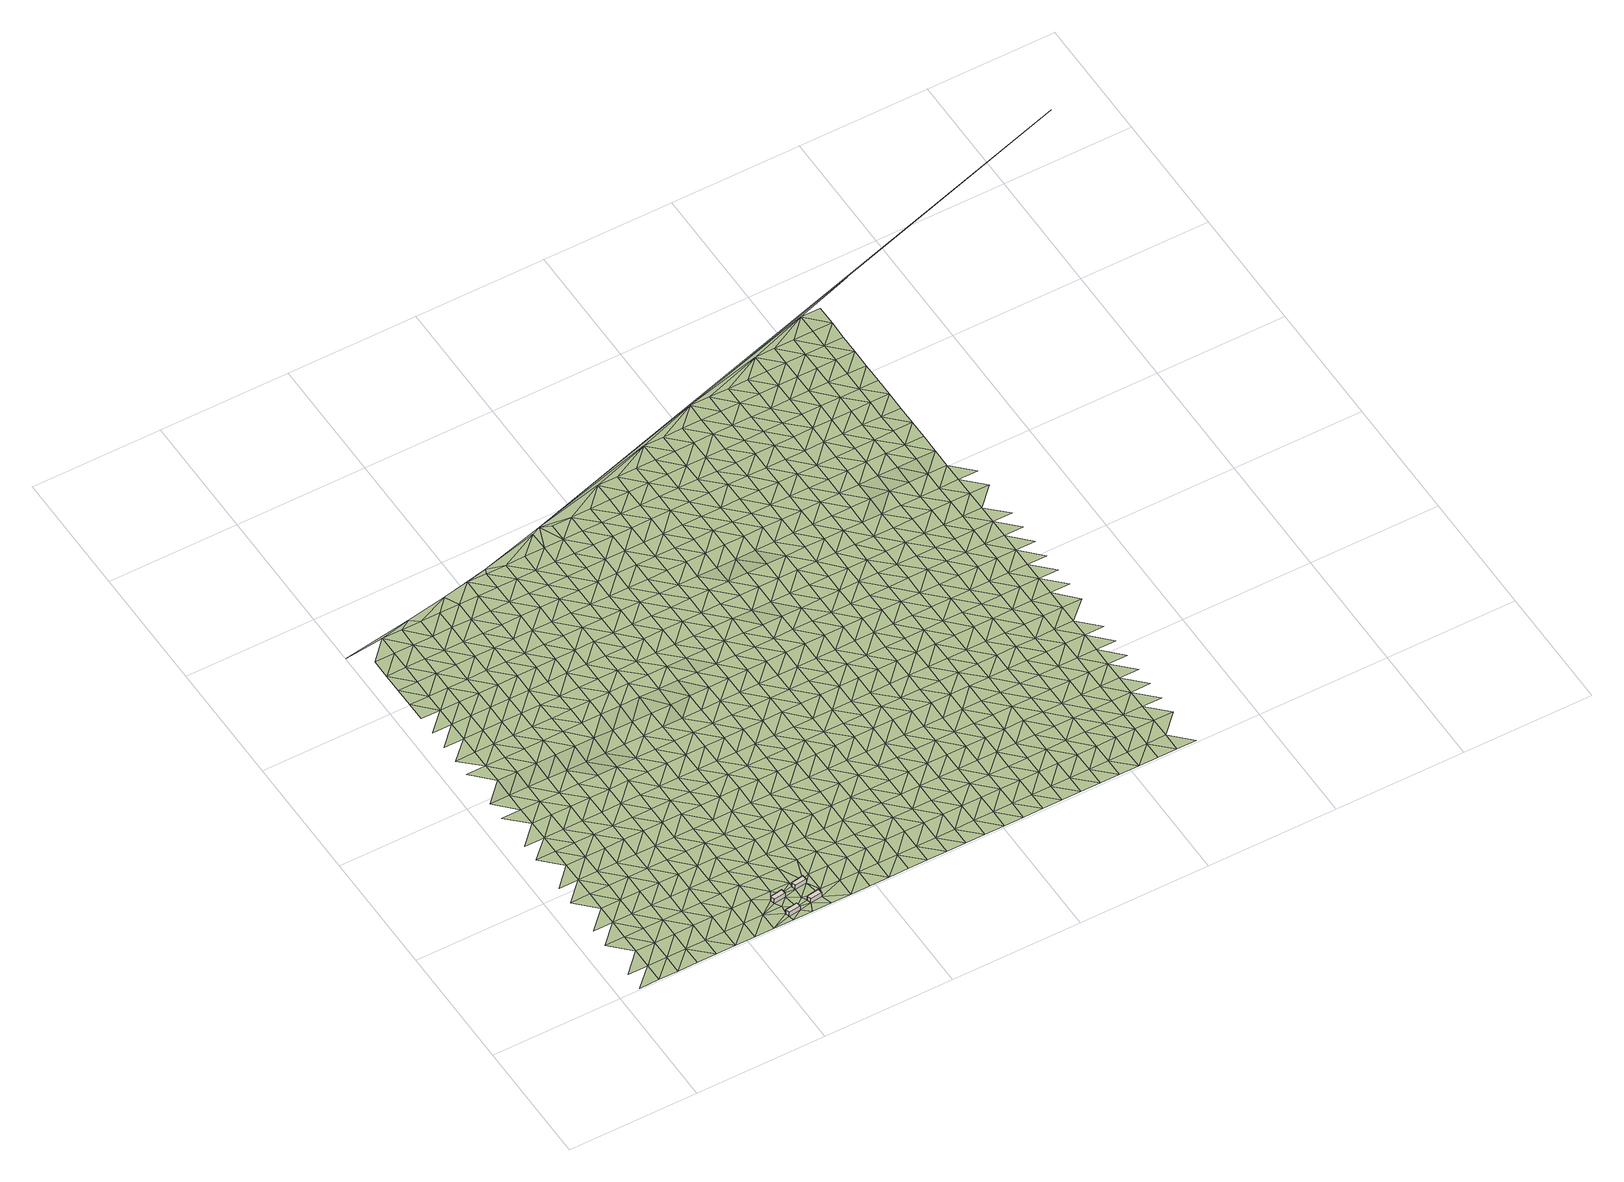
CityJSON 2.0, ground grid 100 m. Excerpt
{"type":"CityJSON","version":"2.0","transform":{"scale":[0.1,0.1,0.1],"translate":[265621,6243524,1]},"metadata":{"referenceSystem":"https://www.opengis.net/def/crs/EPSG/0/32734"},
"CityObjects":{
"building1":{"type":"Building","attributes":{"building":"transportation","building:levels":"1","footprint":{"type":"Polygon"},"plus_code":"CMX2X9XQ+XCV","ground_height":2.51,"building_height":4.1,"roof_height":6.61},"geometry":[{"type":"Solid","lod":"1","boundaries":[[[[0,1,2,3]],[[1,4,5,2]],[[4,6,7,5]],[[6,0,3,7]],[[3,2,5,7]],[[6,4,1,0]]]]}]},
"building2":{"type":"Building","attributes":{"building":"transportation","building:levels":"1","footprint":{"type":"Polygon"},"plus_code":"CJXVXQXP+X4W","ground_height":2.51,"building_height":4.1,"roof_height":6.61},"geometry":[{"type":"Solid","lod":"1","boundaries":[[[[8,9,10,11]],[[9,12,13,10]],[[12,14,15,13]],[[14,8,11,15]],[[11,10,13,15]],[[14,12,9,8]]]]}]},
"building3":{"type":"Building","attributes":{"building":"transportation","building:levels":"1","footprint":{"type":"Polygon"},"plus_code":"CMXXX3XF+XRX","ground_height":2.47,"building_height":4.1,"roof_height":6.57},"geometry":[{"type":"Solid","lod":"1","boundaries":[[[[16,17,18,19]],[[17,20,21,18]],[[20,22,23,21]],[[22,16,19,23]],[[19,18,21,23]],[[22,20,17,16]]]]}]},
"building4":{"type":"Building","attributes":{"building":"transportation","building:levels":"1","footprint":{"type":"Polygon"},"plus_code":"CMXRX9XM+XQV","ground_height":2.69,"building_height":4.1,"roof_height":6.79},"geometry":[{"type":"Solid","lod":"1","boundaries":[[[[24,25,26,27]],[[25,28,29,26]],[[28,30,31,29]],[[30,24,27,31]],[[27,26,29,31]],[[30,28,25,24]]]]}]},
"terrain1":{"type":"TINRelief","geometry":[{"type":"CompositeSurface","lod":"1","boundaries":[[[32,33,34]],[[35,36,34]],[[37,35,38]],[[34,33,39]],[[37,38,40]],[[33,41,39]],[[35,34,42]],[[43,40,44]],[[42,38,35]],[[42,34,39]],[[40,38,45]],[[46,44,47]],[[45,38,42]],[[48,39,41]],[[46,47,49]],[[44,40,50]],[[41,51,48]],[[40,45,52]],[[53,42,39]],[[54,49,55]],[[50,47,44]],[[40,52,50]],[[53,39,48]],[[45,42,56]],[[49,47,57]],[[58,55,59]],[[56,52,45]],[[57,47,50]],[[56,42,53]],[[48,51,60]],[[58,59,61]],[[55,49,62]],[[49,57,63]],[[64,50,52]],[[65,61,66]],[[52,56,67]],[[53,48,68]],[[62,59,55]],[[48,60,69]],[[49,63,62]],[[52,67,64]],[[57,50,70]],[[53,68,56]],[[68,48,69]],[[71,61,59]],[[72,73,66]],[[70,63,57]],[[70,50,64]],[[71,59,62]],[[67,56,74]],[[75,69,60]],[[76,72,77]],[[68,74,56]],[[78,66,61]],[[71,79,61]],[[80,62,63]],[[81,76,77]],[[63,70,82]],[[64,67,83]],[[61,79,78]],[[74,84,67]],[[72,66,85]],[[86,68,69]],[[75,87,69]],[[63,82,80]],[[64,83,70]],[[88,71,62]],[[67,84,83]],[[85,77,72]],[[68,86,74]],[[69,87,86]],[[85,66,78]],[[89,90,81]],[[71,88,79]],[[88,62,80]],[[82,70,91]],[[92,89,93]],[[83,91,70]],[[94,81,77]],[[74,95,84]],[[77,85,96]],[[74,86,97]],[[78,79,98]],[[87,75,99]],[[79,88,100]],[[92,93,101]],[[81,94,89]],[[80,82,102]],[[94,77,96]],[[91,103,82]],[[74,97,95]],[[78,98,85]],[[104,83,84]],[[79,100,98]],[[99,75,105]],[[86,87,106]],[[80,102,88]],[[107,101,108]],[[82,103,102]],[[83,104,91]],[[84,95,104]],[[96,85,109]],[[93,89,110]],[[106,97,86]],[[106,87,99]],[[89,94,111]],[[112,100,88]],[[113,114,115]],[[113,116,108]],[[98,109,85]],[[112,88,102]],[[89,111,110]],[[101,93,117]],[[91,118,103]],[[95,97,119]],[[91,104,120]],[[121,114,122]],[[94,96,123]],[[109,124,96]],[[119,97,106]],[[125,98,100]],[[99,105,126]],[[100,112,127]],[[93,110,117]],[[122,114,113]],[[91,120,118]],[[128,108,101]],[[123,111,94]],[[129,102,103]],[[123,96,124]],[[130,131,121]],[[98,125,109]],[[104,95,132]],[[100,127,125]],[[105,133,126]],[[95,119,134]],[[135,106,99]],[[102,129,112]],[[101,117,128]],[[130,121,122]],[[103,118,129]],[[136,113,108]],[[132,120,104]],[[137,110,111]],[[95,134,132]],[[135,99,126]],[[137,111,123]],[[138,131,139]],[[109,140,124]],[[119,106,141]],[[131,130,142]],[[136,108,128]],[[109,125,143]],[[127,112,144]],[[145,122,113]],[[118,120,146]],[[112,129,147]],[[110,148,117]],[[141,134,119]],[[131,142,139]],[[109,143,140]],[[137,149,110]],[[146,120,132]],[[141,106,135]],[[150,123,124]],[[6,126,133]],[[145,113,136]],[[112,147,144]],[[130,122,151]],[[125,127,152]],[[110,149,148]],[[128,117,153]],[[129,118,154]],[[139,155,138]],[[150,124,140]],[[118,146,156]],[[133,157,0]],[[158,135,126]],[[0,6,133]],[[151,142,130]],[[152,143,125]],[[159,132,134]],[[160,137,123]],[[127,144,152]],[[151,122,145]],[[134,141,161]],[[154,147,129]],[[117,148,153]],[[118,156,154]],[[6,162,126]],[[8,158,126]],[[126,162,8]],[[136,128,163]],[[137,160,149]],[[160,123,150]],[[134,161,159]],[[140,143,164]],[[146,132,165]],[[135,166,141]],[[167,155,168]],[[169,139,142]],[[136,163,145]],[[170,144,147]],[[135,158,166]],[[142,151,171]],[[163,128,153]],[[164,143,152]],[[165,156,146]],[[0,157,1]],[[165,132,159]],[[170,147,154]],[[148,149,172]],[[139,169,155]],[[161,141,173]],[[142,171,169]],[[4,162,6]],[[149,160,174]],[[145,175,151]],[[150,140,176]],[[9,8,162]],[[140,164,177]],[[173,141,166]],[[178,152,144]],[[170,179,144]],[[149,174,172]],[[158,180,166]],[[175,145,163]],[[1,157,181]],[[162,4,9]],[[182,153,148]],[[150,176,160]],[[161,183,159]],[[184,154,156]],[[176,140,177]],[[156,165,185]],[[171,151,186]],[[144,179,178]],[[155,169,187]],[[183,161,173]],[[164,152,188]],[[148,172,182]],[[186,151,175]],[[156,185,184]],[[4,1,16]],[[189,163,153]],[[159,190,165]],[[191,170,154]],[[192,174,160]],[[4,193,9]],[[16,1,181]],[[166,180,194]],[[171,195,169]],[[188,177,164]],[[173,166,194]],[[180,9,196]],[[188,152,178]],[[190,159,183]],[[192,160,176]],[[187,168,155]],[[163,189,175]],[[170,191,179]],[[4,22,193]],[[16,22,4]],[[195,171,186]],[[189,153,182]],[[191,154,184]],[[196,9,193]],[[185,165,197]],[[180,196,198]],[[172,174,199]],[[198,194,180]],[[187,169,200]],[[201,183,173]],[[197,165,190]],[[192,202,174]],[[178,179,203]],[[204,176,177]],[[16,181,205]],[[200,169,195]],[[177,188,206]],[[173,194,201]],[[207,186,175]],[[185,208,184]],[[191,203,179]],[[174,202,199]],[[175,189,209]],[[20,193,22]],[[210,182,172]],[[176,204,192]],[[25,196,193]],[[206,204,177]],[[208,185,197]],[[186,207,195]],[[188,178,211]],[[190,183,212]],[[213,168,187]],[[175,209,207]],[[194,198,28]],[[213,187,200]],[[183,201,214]],[[205,17,16]],[[25,193,20]],[[184,215,191]],[[172,199,210]],[[203,211,178]],[[194,28,201]],[[189,182,216]],[[190,212,197]],[[202,192,217]],[[183,214,212]],[[215,184,208]],[[218,206,188]],[[217,192,204]],[[219,20,17]],[[200,195,220]],[[216,209,189]],[[221,203,191]],[[219,25,20]],[[195,207,222]],[[216,182,210]],[[211,218,188]],[[223,199,202]],[[191,215,221]],[[25,224,28]],[[28,225,201]],[[197,226,208]],[[227,17,205]],[[214,201,225]],[[25,219,224]],[[195,222,220]],[[223,202,217]],[[197,212,228]],[[204,206,229]],[[230,213,200]],[[218,231,206]],[[199,232,210]],[[219,17,233]],[[207,209,234]],[[235,211,203]],[[225,28,224]],[[221,236,203]],[[209,216,237]],[[197,228,226]],[[208,238,215]],[[223,232,199]],[[220,230,200]],[[229,206,231]],[[239,168,213]],[[234,222,207]],[[211,235,218]],[[214,240,212]],[[217,204,241]],[[203,236,235]],[[209,237,234]],[[17,227,233]],[[225,242,214]],[[243,224,219]],[[221,215,238]],[[208,226,238]],[[216,210,244]],[[240,228,212]],[[232,245,210]],[[241,204,229]],[[214,242,240]],[[246,223,217]],[[233,243,219]],[[247,220,222]],[[236,221,248]],[[237,216,244]],[[218,249,231]],[[250,225,224]],[[239,213,230]],[[222,234,251]],[[244,210,245]],[[218,235,252]],[[223,246,232]],[[226,228,253]],[[221,238,248]],[[246,217,241]],[[225,250,242]],[[222,251,247]],[[218,252,249]],[[253,228,240]],[[250,224,243]],[[237,254,234]],[[255,229,231]],[[230,220,256]],[[235,236,257]],[[227,258,233]],[[236,248,259]],[[244,254,237]],[[232,260,245]],[[238,226,261]],[[232,246,262]],[[255,231,249]],[[256,220,247]],[[226,253,263]],[[251,234,264]],[[257,252,235]],[[240,242,265]],[[266,241,229]],[[236,259,257]],[[258,227,267]],[[242,250,268]],[[256,239,230]],[[243,233,269]],[[232,262,260]],[[254,264,234]],[[226,263,261]],[[270,244,245]],[[248,238,271]],[[266,229,255]],[[242,268,265]],[[272,247,251]],[[249,252,273]],[[246,241,274]],[[253,240,275]],[[243,269,250]],[[258,269,233]],[[244,270,254]],[[271,259,248]],[[251,264,272]],[[270,245,260]],[[273,252,257]],[[271,238,261]],[[274,262,246]],[[275,263,253]],[[275,240,265]],[[274,241,266]],[[276,268,250]],[[277,255,249]],[[258,267,278]],[[279,256,247]],[[247,272,280]],[[249,273,281]],[[276,250,269]],[[260,262,282]],[[254,283,264]],[[284,257,259]],[[259,271,285]],[[254,270,286]],[[287,239,256]],[[261,263,288]],[[282,262,274]],[[279,247,280]],[[277,249,281]],[[263,275,289]],[[265,268,290]],[[291,266,255]],[[259,285,284]],[[254,286,283]],[[268,276,292]],[[272,264,293]],[[273,257,294]],[[295,269,258]],[[271,261,288]],[[278,296,258]],[[263,289,288]],[[270,260,297]],[[265,290,275]],[[260,282,298]],[[287,256,279]],[[291,255,277]],[[268,292,290]],[[280,272,293]],[[294,281,273]],[[299,274,266]],[[269,295,276]],[[293,264,283]],[[295,258,296]],[[294,257,284]],[[297,286,270]],[[300,285,271]],[[297,260,298]],[[289,275,301]],[[271,288,300]],[[299,266,291]],[[282,274,302]],[[280,303,279]],[[290,301,275]],[[287,304,239]],[[283,286,305]],[[277,281,306]],[[292,276,307]],[[303,280,293]],[[281,294,308]],[[276,295,309]],[[302,298,282]],[[278,310,296]],[[284,285,311]],[[300,312,285]],[[302,274,299]],[[305,286,297]],[[287,279,313]],[[277,306,291]],[[289,314,288]],[[306,281,308]],[[301,315,289]],[[276,309,307]],[[284,311,294]],[[290,292,316]],[[285,312,311]],[[278,317,310]],[[313,279,303]],[[318,293,283]],[[295,296,319]],[[314,300,288]],[[283,305,320]],[[289,315,314]],[[321,297,298]],[[290,316,301]],[[291,322,299]],[[298,302,323]],[[292,307,316]],[[293,318,303]],[[308,294,324]],[[319,309,295]],[[318,283,320]],[[319,296,310]],[[287,313,325]],[[322,291,306]],[[321,298,323]],[[311,324,294]],[[287,325,304]],[[300,326,312]],[[299,327,302]],[[305,297,328]],[[329,315,301]],[[300,314,330]],[[331,307,309]],[[329,301,316]],[[327,299,322]],[[328,320,305]],[[306,308,332]],[[310,317,333]],[[313,303,334]],[[303,318,335]],[[328,297,321]],[[300,330,326]],[[324,336,308]],[[331,309,319]],[[323,302,337]],[[338,311,312]],[[325,313,334]],[[322,306,332]],[[315,339,314]],[[337,302,327]],[[303,335,334]],[[332,308,336]],[[315,329,340]],[[311,338,324]],[[341,316,307]],[[312,326,338]],[[331,342,307]],[[318,320,343]],[[323,344,321]],[[345,319,310]],[[330,314,339]],[[320,328,346]],[[310,333,347]],[[315,340,339]],[[325,348,304]],[[344,323,337]],[[307,342,341]],[[343,335,318]],[[329,316,349]],[[327,322,350]],[[343,320,346]],[[345,310,347]],[[348,325,334]],[[332,351,322]],[[321,352,328]],[[326,330,353]],[[324,354,336]],[[355,331,319]],[[324,338,356]],[[327,350,337]],[[340,329,349]],[[352,321,344]],[[349,316,341]],[[330,339,353]],[[322,351,350]],[[335,357,334]],[[331,355,342]],[[324,356,354]],[[355,319,345]],[[346,328,358]],[[359,332,336]],[[360,347,333]],[[335,343,357]],[[338,326,361]],[[326,353,362]],[[358,328,352]],[[344,337,363]],[[364,348,334]],[[332,359,351]],[[341,342,365]],[[339,340,366]],[[337,350,367]],[[359,336,354]],[[349,368,340]],[[346,369,343]],[[361,356,338]],[[326,362,361]],[[334,357,364]],[[342,355,365]],[[344,363,352]],[[345,347,370]],[[337,367,363]],[[347,360,371]],[[369,346,358]],[[340,368,366]],[[353,339,372]],[[351,373,350]],[[304,348,374]],[[357,343,375]],[[354,356,376]],[[377,349,341]],[[345,370,355]],[[370,347,371]],[[364,378,348]],[[341,365,379]],[[351,359,373]],[[372,362,353]],[[375,343,369]],[[376,356,361]],[[372,339,366]],[[350,380,367]],[[381,358,352]],[[349,377,368]],[[352,363,382]],[[377,341,379]],[[383,364,357]],[[355,384,365]],[[380,350,373]],[[358,381,369]],[[359,354,385]],[[371,360,386]],[[357,375,383]],[[352,382,381]],[[354,376,387]],[[384,355,370]],[[388,361,362]],[[362,372,389]],[[378,374,348]],[[367,390,363]],[[379,365,391]],[[359,385,373]],[[366,368,392]],[[367,380,393]],[[385,354,387]],[[368,377,394]],[[378,364,395]],[[362,389,388]],[[391,365,384]],[[383,396,364]],[[369,397,375]],[[390,382,363]],[[376,361,398]],[[399,370,371]],[[372,366,392]],[[367,393,390]],[[369,381,400]],[[386,401,371]],[[368,394,392]],[[374,402,304]],[[379,403,377]],[[380,373,404]],[[364,396,395]],[[383,375,397]],[[398,387,376]],[[370,399,384]],[[369,400,397]],[[399,371,401]],[[398,361,388]],[[403,379,391]],[[404,373,385]],[[405,389,372]],[[393,380,406]],[[381,382,407]],[[408,394,377]],[[378,395,374]],[[382,390,409]],[[372,392,405]],[[396,383,410]],[[406,380,404]],[[377,403,408]],[[389,411,388]],[[407,400,381]],[[412,385,387]],[[386,413,401]],[[384,414,391]],[[383,397,410]],[[382,409,407]],[[387,398,415]],[[384,399,416]],[[405,411,389]],[[417,390,393]],[[385,412,404]],[[392,394,418]],[[393,406,419]],[[412,387,415]],[[394,408,420]],[[384,416,414]],[[395,396,421]],[[398,388,422]],[[423,403,391]],[[396,410,424]],[[397,400,425]],[[409,390,417]],[[399,401,426]],[[418,405,392]],[[393,419,417]],[[411,422,388]],[[400,407,427]],[[401,413,428]],[[395,402,374]],[[394,420,418]],[[403,423,408]],[[396,424,421]],[[391,414,423]],[[429,415,398]],[[430,406,404]],[[426,416,399]],[[400,427,425]],[[426,401,428]],[[404,412,431]],[[395,421,402]],[[410,397,432]],[[409,433,407]],[[422,429,398]],[[405,434,411]],[[419,406,430]],[[417,433,409]],[[405,418,435]],[[404,431,430]],[[432,424,410]],[[420,408,436]],[[414,416,437]],[[432,397,425]],[[408,423,438]],[[427,407,439]],[[412,415,440]],[[441,428,413]],[[405,435,434]],[[429,442,415]],[[437,416,426]],[[417,419,443]],[[444,422,411]],[[421,445,402]],[[433,439,407]],[[408,438,436]],[[446,421,424]],[[440,431,412]],[[420,447,418]],[[419,430,443]],[[440,415,442]],[[422,444,429]],[[423,414,448]],[[411,434,444]],[[446,424,432]],[[414,437,449]],[[425,427,450]],[[433,417,451]],[[452,426,428]],[[435,418,447]],[[439,453,427]],[[428,441,454]],[[420,436,447]],[[448,438,423]],[[431,455,430]],[[402,445,456]],[[451,417,443]],[[414,449,448]],[[456,445,421]],[[427,453,450]],[[454,452,428]],[[446,457,421]],[[455,431,440]],[[458,432,425]],[[459,439,433]],[[434,435,460]],[[429,461,442]],[[437,426,462]],[[429,444,463]],[[464,436,438]],[[421,457,456]],[[433,451,459]],[[435,447,460]],[[443,430,465]],[[462,449,437]],[[458,425,450]],[[429,463,461]],[[430,455,466]],[[464,438,448]],[[462,426,452]],[[453,439,467]],[[468,440,442]],[[469,454,441]],[[470,446,432]],[[465,451,443]],[[444,434,471]],[[465,430,466]],[[434,460,472]],[[467,439,459]],[[455,440,468]],[[446,470,457]],[[447,436,473]],[[458,470,432]],[[468,442,461]],[[464,474,436]],[[450,453,475]],[[471,463,444]],[[476,448,449]],[[434,472,471]],[[449,462,477]],[[452,454,478]],[[453,467,475]],[[469,479,454]],[[436,474,473]],[[480,456,457]],[[459,451,481]],[[482,466,455]],[[460,447,483]],[[451,465,484]],[[449,477,476]],[[450,485,458]],[[461,463,486]],[[487,464,448]],[[452,478,462]],[[478,454,479]],[[402,456,488]],[[457,470,480]],[[482,455,468]],[[481,467,459]],[[483,472,460]],[[475,485,450]],[[481,451,484]],[[486,463,471]],[[483,447,473]],[[466,489,465]],[[464,487,474]],[[487,448,476]],[[477,462,490]],[[456,480,491]],[[482,489,466]],[[468,461,492]],[[469,493,479]],[[470,458,494]],[[485,495,458]],[[461,486,496]],[[478,490,462]],[[497,484,465]],[[498,475,467]],[[499,471,472]],[[472,483,500]],[[467,481,501]],[[470,494,480]],[[492,482,468]],[[473,474,502]],[[489,497,465]],[[494,458,495]],[[492,461,496]],[[474,487,503]],[[475,498,485]],[[476,477,504]],[[472,500,499]],[[501,498,467]],[[490,505,477]],[[481,484,506]],[[507,478,479]],[[486,471,508]],[[483,473,502]],[[479,493,509]],[[474,503,502]],[[488,456,491]],[[491,480,510]],[[476,504,487]],[[497,506,484]],[[477,505,504]],[[508,496,486]],[[511,489,482]],[[478,507,490]],[[507,479,509]],[[494,510,480]],[[508,471,499]],[[482,492,512]],[[485,513,495]],[[514,501,481]],[[515,500,483]],[[485,498,516]],[[489,511,497]],[[517,503,487]],[[506,514,481]],[[483,502,515]],[[482,512,511]],[[510,518,491]],[[485,516,513]],[[517,487,504]],[[492,496,519]],[[520,509,493]],[[521,494,495]],[[490,522,505]],[[496,508,523]],[[490,507,524]],[[498,501,525]],[[499,500,526]],[[518,488,491]],[[515,527,500]],[[514,528,501]],[[506,497,529]],[[494,521,510]],[[512,492,519]],[[502,503,530]],[[497,511,531]],[[521,495,513]],[[519,496,523]],[[503,517,532]],[[490,524,522]],[[525,516,498]],[[499,526,508]],[[533,504,505]],[[500,527,526]],[[525,501,528]],[[506,529,514]],[[507,509,534]],[[530,515,502]],[[497,531,529]],[[509,520,535]],[[503,532,530]],[[402,488,536]],[[504,533,517]],[[505,522,533]],[[537,518,510]],[[513,516,538]],[[523,508,539]],[[511,512,540]],[[534,524,507]],[[534,509,535]],[[510,521,541]],[[519,542,512]],[[538,516,525]],[[526,539,508]],[[518,537,488]],[[515,543,527]],[[540,531,511]],[[514,544,528]],[[510,541,537]],[[514,529,545]],[[515,530,546]],[[512,542,540]],[[532,517,547]],[[522,524,548]],[[517,533,549]],[[550,519,523]],[[551,535,520]],[[521,513,552]],[[513,538,553]],[[515,546,543]],[[514,545,544]],[[539,554,523]],[[548,524,534]],[[555,525,528]],[[556,526,527]],[[517,549,547]],[[531,557,529]],[[552,541,521]],[[519,550,542]],[[558,530,532]],[[488,537,559]],[[531,540,560]],[[552,513,553]],[[550,523,554]],[[526,556,539]],[[533,522,561]],[[527,543,556]],[[555,528,544]],[[522,548,562]],[[538,525,563]],[[557,545,529]],[[564,534,535]],[[546,530,558]],[[531,560,557]],[[551,565,535]],[[532,547,558]],[[561,549,533]],[[540,542,566]],[[522,562,561]],[[537,541,567]],[[563,553,538]],[[563,525,555]],[[564,535,565]],[[541,552,568]],[[566,542,550]],[[543,546,569]],[[544,545,570]],[[539,571,554]],[[548,534,572]],[[539,556,573]],[[567,559,537]],[[574,560,540]],[[575,547,549]],[[541,568,567]],[[570,545,557]],[[546,558,569]],[[552,553,576]],[[572,562,548]],[[539,573,571]],[[566,574,540]],[[575,549,561]],[[572,534,564]],[[550,554,577]],[[551,578,565]],[[553,563,576]],[[488,559,536]],[[556,543,579]],[[555,544,580]],[[543,569,581]],[[544,570,582]],[[557,560,583]],[[584,568,552]],[[577,566,550]],[[547,585,558]],[[559,567,586]],[[574,587,560]],[[577,554,571]],[[575,588,547]],[[555,580,563]],[[579,573,556]],[[589,561,562]],[[543,581,579]],[[580,544,582]],[[576,584,552]],[[562,572,590]],[[564,565,591]],[[560,587,583]],[[565,578,592]],[[547,588,585]],[[567,568,593]],[[570,557,594]],[[569,558,595]],[[562,590,589]],[[576,563,596]],[[571,573,597]],[[574,566,598]],[[599,575,561]],[[564,591,572]],[[591,565,592]],[[584,593,568]],[[566,577,600]],[[594,582,570]],[[595,581,569]],[[536,601,402]],[[596,563,580]],[[594,557,583]],[[597,573,579]],[[595,558,585]],[[559,586,536]],[[602,586,567]],[[574,598,587]],[[575,599,588]],[[599,561,589]],[[566,600,598]],[[603,584,576]],[[590,572,604]],[[593,602,567]],[[577,571,605]],[[606,592,578]],[[603,576,596]],[[571,597,607]],[[604,572,591]],[[583,587,608]],[[580,582,609]],[[610,579,581]],[[611,585,588]],[[581,595,612]],[[582,594,613]],[[600,577,605]],[[584,614,593]],[[590,615,589]],[[608,587,598]],[[602,616,586]],[[605,571,607]],[[588,599,611]],[[596,580,609]],[[581,612,610]],[[609,582,613]],[[614,584,603]],[[615,590,604]],[[583,617,594]],[[597,579,618]],[[591,592,619]],[[595,585,620]],[[616,536,586]],[[592,606,621]],[[589,622,599]],[[608,617,583]],[[611,620,585]],[[602,593,623]],[[603,596,624]],[[618,607,597]],[[625,598,600]],[[604,591,619]],[[619,592,621]],[[593,614,626]],[[618,579,610]],[[622,589,615]],[[605,627,600]],[[613,594,628]],[[629,612,595]],[[609,624,596]],[[602,623,616]],[[599,630,611]],[[593,626,623]],[[617,628,594]],[[620,629,595]],[[600,627,625]],[[631,608,598]],[[630,599,622]],[[612,632,610]],[[633,605,607]],[[634,621,606]],[[614,603,635]],[[636,615,604]],[[624,637,603]],[[607,618,638]],[[619,639,604]],[[608,631,617]],[[640,536,616]],[[609,613,641]],[[620,611,642]],[[629,632,612]],[[631,598,625]],[[628,643,613]],[[635,626,614]],[[605,633,627]],[[622,615,636]],[[640,616,623]],[[603,637,635]],[[633,607,638]],[[642,611,630]],[[604,639,636]],[[624,609,641]],[[618,610,644]],[[641,613,643]],[[645,619,621]],[[632,644,610]],[[634,646,621]],[[647,628,617]],[[630,622,648]],[[649,629,620]],[[650,625,627]],[[536,640,651]],[[617,631,652]],[[620,642,653]],[[654,623,626]],[[637,624,655]],[[656,638,618]],[[619,645,639]],[[645,621,646]],[[626,635,657]],[[636,648,622]],[[627,633,650]],[[628,647,643]],[[629,649,632]],[[641,655,624]],[[617,652,647]],[[644,656,618]],[[620,653,649]],[[642,630,658]],[[626,657,654]],[[640,623,659]],[[631,625,660]],[[637,661,635]],[[638,662,633]],[[639,663,636]],[[658,630,648]],[[625,650,664]],[[655,661,637]],[[656,662,638]],[[639,645,663]],[[660,652,631]],[[651,640,659]],[[665,641,643]],[[632,666,644]],[[634,667,646]],[[653,642,668]],[[659,623,654]],[[632,649,669]],[[660,625,664]],[[643,647,670]],[[657,635,671]],[[648,636,672]],[[650,633,673]],[[658,668,642]],[[641,665,655]],[[656,644,666]],[[632,669,666]],[[665,643,670]],[[662,673,633]],[[634,674,667]],[[661,671,635]],[[672,636,663]],[[536,651,601]],[[645,646,675]],[[676,654,657]],[[647,652,677]],[[649,653,678]],[[679,664,650]],[[659,680,651]],[[652,660,681]],[[668,682,653]],[[658,648,683]],[[645,675,663]],[[675,646,667]],[[657,671,676]],[[672,684,648]],[[673,679,650]],[[685,661,655]],[[677,670,647]],[[678,669,649]],[[662,656,686]],[[655,665,687]],[[652,681,677]],[[666,688,656]],[[653,682,678]],[[660,664,689]],[[668,658,683]],[[683,648,684]],[[690,659,654]],[[661,685,671]],[[662,686,673]],[[691,672,663]],[[654,676,692]],[[655,687,685]],[[656,688,686]],[[679,689,664]],[[667,674,693]],[[691,663,675]],[[651,680,601]],[[694,681,660]],[[659,690,680]],[[665,670,695]],[[666,669,696]],[[682,668,697]],[[690,654,692]],[[669,678,698]],[[670,677,699]],[[672,700,684]],[[689,694,660]],[[683,697,668]],[[695,687,665]],[[676,671,701]],[[666,696,688]],[[679,673,702]],[[669,698,696]],[[695,670,699]],[[673,686,703]],[[671,685,704]],[[700,672,691]],[[677,681,705]],[[706,675,667]],[[682,707,678]],[[667,693,708]],[[692,676,701]],[[679,702,689]],[[680,690,709]],[[694,705,681]],[[701,671,704]],[[673,703,702]],[[697,707,682]],[[688,710,686]],[[711,683,684]],[[675,706,691]],[[706,667,708]],[[684,700,712]],[[685,687,713]],[[698,678,714]],[[715,699,677]],[[709,601,680]],[[687,695,716]],[[688,696,710]],[[692,717,690]],[[683,711,697]],[[705,715,677]],[[711,684,712]],[[707,714,678]],[[694,689,718]],[[713,704,685]],[[686,719,703]],[[717,692,701]],[[687,716,713]],[[689,702,720]],[[721,696,698]],[[695,699,722]],[[723,708,693]],[[700,691,724]],[[719,686,710]],[[691,706,725]],[[694,718,705]],[[726,709,690]],[[698,714,721]],[[689,720,718]],[[715,722,699]],[[703,727,702]],[[724,712,700]],[[728,707,697]],[[726,690,717]],[[697,711,729]],[[691,725,724]],[[730,716,695]],[[701,704,731]],[[696,732,710]],[[727,703,719]],[[704,713,733]],[[709,734,601]],[[706,708,735]],[[707,728,714]],[[722,730,695]],[[721,732,696]],[[697,729,728]],[[717,701,731]],[[715,705,736]],[[702,737,720]],[[734,709,726]],[[705,718,738]],[[731,704,733]],[[713,716,739]],[[719,710,740]],[[711,712,741]],[[735,725,706]],[[712,724,742]],[[737,702,727]],[[730,739,716]],[[705,738,736]],[[732,740,710]],[[726,717,743]],[[744,721,714]],[[720,745,718]],[[746,722,715]],[[741,729,711]],[[601,734,747]],[[741,712,742]],[[714,728,748]],[[749,733,713]],[[725,750,724]],[[731,743,717]],[[720,737,745]],[[721,744,732]],[[722,746,730]],[[727,719,751]],[[739,749,713]],[[715,736,746]],[[744,714,748]],[[740,752,719]],[[718,753,738]],[[734,726,754]],[[737,727,751]],[[731,733,755]],[[756,742,724]],[[728,729,757]],[[753,718,745]],[[743,758,726]],[[751,719,752]],[[729,741,759]],[[749,755,733]],[[754,747,734]],[[739,730,760]],[[738,761,736]],[[762,740,732]],[[757,748,728]],[[726,758,754]],[[730,746,763]],[[732,744,764]],[[729,759,757]],[[765,743,731]],[[742,766,741]],[[737,767,745]],[[761,738,753]],[[739,760,749]],[[740,762,752]],[[730,763,760]],[[755,765,731]],[[732,764,762]],[[751,767,737]],[[768,758,743]],[[753,745,769]],[[744,748,770]],[[746,736,771]],[[772,759,741]],[[747,754,773]],[[761,774,736]],[[748,757,775]],[[765,768,743]],[[767,769,745]],[[770,764,744]],[[771,763,746]],[[776,751,752]],[[749,777,755]],[[601,747,778]],[[749,760,779]],[[736,774,771]],[[775,770,748]],[[752,762,780]],[[754,758,781]],[[757,759,782]],[[783,761,753]],[[751,776,767]],[[768,781,758]],[[769,784,753]],[[749,779,777]],[[776,752,780]],[[755,785,765]],[[786,773,754]],[[763,787,760]],[[761,783,774]],[[762,764,788]],[[789,775,757]],[[783,753,784]],[[763,771,790]],[[764,770,791]],[[768,765,785]],[[781,786,754]],[[755,777,785]],[[787,779,760]],[[788,780,762]],[[792,769,767]],[[763,790,787]],[[764,791,788]],[[767,776,793]],[[747,773,778]],[[771,774,794]],[[795,781,768]],[[770,775,796]],[[769,792,784]],[[786,797,773]],[[794,774,783]],[[767,793,792]],[[777,779,798]],[[768,785,795]],[[791,770,796]],[[799,790,771]],[[776,780,800]],[[798,779,787]],[[780,788,801]],[[794,799,771]],[[786,781,802]],[[783,784,803]],[[800,793,776]],[[781,795,804]],[[784,792,805]],[[800,780,801]],[[785,777,806]],[[791,807,788]],[[777,798,808]],[[797,778,773]],[[786,802,797]],[[787,790,809]],[[803,794,783]],[[803,784,805]],[[781,804,802]],[[799,810,790]],[[777,808,806]],[[795,785,811]],[[801,788,812]],[[792,793,813]],[[790,810,809]],[[793,800,814]],[[798,787,815]],[[804,795,811]],[[813,805,792]],[[799,794,816]],[[811,785,806]],[[817,797,802]],[[794,803,818]],[[793,814,813]],[[815,808,798]],[[801,819,800]],[[815,787,809]],[[799,816,810]],[[817,778,797]],[[794,818,816]],[[804,820,802]],[[803,805,821]],[[814,800,822]],[[811,823,804]],[[805,813,824]],[[778,825,601]],[[809,810,826]],[[806,808,827]],[[808,815,828]],[[818,803,821]],[[824,821,805]],[[804,823,820]],[[826,810,816]],[[829,817,802]],[[814,830,813]],[[808,828,827]],[[831,811,806]],[[809,832,815]],[[817,829,778]],[[829,802,820]],[[826,832,809]],[[811,831,823]],[[824,813,833]],[[834,816,818]],[[831,806,827]],[[821,835,818]],[[828,815,836]],[[832,836,815]],[[818,835,834]],[[837,826,816]],[[778,829,838]],[[601,839,402]],[[820,823,840]],[[841,821,824]],[[823,831,842]],[[826,837,832]],[[828,843,827]],[[837,816,834]],[[836,844,828]],[[821,841,835]],[[823,842,840]],[[827,843,831]],[[829,820,845]],[[828,844,843]],[[845,838,829]],[[846,836,832]],[[847,834,835]],[[845,820,840]],[[832,837,848]],[[849,842,831]],[[836,846,844]],[[849,831,843]],[[832,848,846]],[[778,838,825]],[[838,845,850]],[[840,842,851]],[[842,849,852]],[[843,844,853]],[[844,846,854]],[[845,840,851]],[[842,852,851]],[[825,855,601]],[[843,853,849]],[[844,854,853]],[[838,850,825]],[[856,850,845]],[[845,851,856]],[[852,849,857]],[[849,853,858]],[[849,858,857]],[[856,859,850]],[[851,852,860]],[[859,825,850]],[[860,856,851]],[[852,857,860]],[[861,859,856]],[[856,860,862]],[[859,861,825]],[[856,862,861]],[[825,861,863]]]}]}
},
"vertices":[
[1350,43,15],[1443,57,15],[1443,57,56],[1350,43,56],[1438,94,15],[1438,94,56],[1344,80,15],[1344,80,56],
[1324,198,15],[1417,212,15],[1417,212,56],[1324,198,56],[1412,249,15],[1412,249,56],[1318,234,15],[1318,234,56],
[1537,74,15],[1630,88,15],[1630,88,56],[1537,74,56],[1625,125,15],[1625,125,56],[1531,111,15],[1531,111,56],
[1510,231,16],[1603,245,16],[1603,245,58],[1510,231,58],[1598,282,16],[1598,282,58],[1504,268,16],[1504,268,58],
[154,5,15],[304,5,15],[304,150,15],[304,305,17],[154,150,15],[154,455,17],[304,455,17],[454,150,14],[304,605,18],[454,5,14],[454,305,15],[154,605,18],[304,755,17],[454,455,16],[154,905,17],[304,905,18],[604,150,15],[304,1055,17],[454,755,17],[604,5,15],[454,605,17],[604,305,15],[154,1055,17],[304,1210,17],[604,455,16],[454,905,18],[154,1355,17],[304,1355,17],[755,5,15],[304,1500,17],[454,1210,17],[454,1055,18],[604,755,18],[154,1500,17],[304,1655,14],[604,605,17],[755,305,15],[755,150,15],[604,905,17],[454,1355,17],[304,1805,9],[154,1805,8],[755,455,16],[905,5,15],[154,1955,9],[304,1955,10],[454,1655,14],[454,1500,17],[604,1210,17],[304,2105,17],[604,1055,17],[755,755,17],[755,605,16],[454,1805,9],[905,305,17],[905,150,15],[604,1355,16],[304,2260,16],[154,2260,15],[755,905,17],[154,2405,11],[304,2405,12],[454,2105,18],[905,605,16],[454,1955,8],[905,455,17],[604,1655,14],[1055,150,15],[604,1500,16],[304,2550,9],[755,1210,17],[755,1055,17],[905,755,17],[1055,5,15],[1055,305,18],[154,2550,9],[304,2705,9],[604,1805,9],[454,2405,12],[454,2260,16],[755,1355,17],[304,2855,9],[154,3005,9],[154,2855,10],[154,2705,10],[454,2550,9],[905,1055,17],[1055,455,17],[905,905,18],[154,3155,7],[304,3005,6],[604,2105,18],[604,1955,7],[755,1655,14],[1205,150,15],[755,1500,17],[454,2705,8],[905,1210,17],[304,3155,7],[154,3305,7],[1055,755,17],[1205,5,15],[1055,605,16],[1205,305,18],[454,2855,8],[604,2260,17],[154,3455,9],[304,3455,10],[755,1955,4],[1205,455,17],[304,3305,9],[755,1805,10],[905,1500,17],[454,3005,6],[1055,905,18],[905,1355,17],[604,2550,9],[604,2405,13],[755,2105,17],[454,3155,7],[905,1655,15],[604,2705,8],[1055,1210,18],[304,3610,10],[1055,1055,18],[1355,5,15],[1318,234,17],[1205,755,17],[755,2260,17],[1205,605,16],[1355,150,15],[604,2855,8],[905,1805,12],[1205,905,17],[1355,305,17],[6,3581,11],[538,3659,11],[454,3455,10],[1055,1355,17],[454,3305,10],[755,2550,9],[1355,455,17],[755,2405,14],[604,3005,6],[905,2105,17],[905,1955,5],[1055,1655,15],[1055,1500,17],[1412,249,17],[1506,5,15],[755,2705,8],[1355,605,16],[1205,1210,18],[1205,1055,18],[604,3155,6],[454,3610,11],[1055,1805,12],[755,2855,8],[1355,755,17],[1205,1355,17],[905,2260,18],[1506,150,15],[1506,305,17],[604,3305,9],[1510,231,17],[1355,905,17],[1504,268,17],[905,2550,10],[604,3455,10],[1506,455,17],[905,2405,14],[1205,1500,17],[1055,2105,15],[1656,5,15],[1055,1955,4],[755,3155,6],[1355,1055,18],[755,3005,7],[905,2705,9],[1205,1655,15],[1506,755,17],[604,3610,11],[1506,605,16],[1355,1210,18],[905,2855,9],[1055,2260,19],[1205,1805,14],[1656,150,15],[755,3455,10],[1355,1355,17],[755,3305,9],[1055,2405,16],[1656,305,16],[1656,455,17],[1506,1055,18],[1806,5,15],[1506,905,17],[1205,2105,8],[755,3610,10],[1205,1955,8],[1055,2550,11],[1806,150,15],[905,3155,7],[1355,1655,15],[1355,1500,17],[905,3005,9],[1506,1210,19],[853,3715,11],[1656,755,17],[1205,2260,20],[1656,605,16],[1806,305,16],[1055,2855,10],[1055,2705,10],[1205,2405,17],[905,3455,9],[1506,1355,18],[1355,1955,8],[1806,455,18],[905,3305,8],[1355,1805,14],[1656,905,17],[1055,3005,10],[1355,2105,8],[905,3610,9],[1506,1655,16],[1956,150,15],[1506,1500,18],[1205,2705,12],[1656,1210,21],[1205,2550,14],[1656,1055,17],[1055,3155,9],[1806,755,17],[1355,2260,20],[1956,5,15],[1806,605,17],[1956,305,16],[1205,2855,12],[1656,1355,18],[1055,3305,8],[1506,1805,14],[1355,2405,17],[1806,905,18],[1956,455,19],[1506,2105,6],[2106,5,15],[1055,3610,9],[1055,3455,8],[1506,1955,11],[1355,2550,14],[1205,3155,12],[1656,1655,16],[1656,1500,18],[1205,3005,12],[1055,3755,11],[1806,1210,19],[1806,1055,18],[1956,755,17],[1506,2260,21],[1956,605,17],[1205,3305,12],[1656,1805,15],[2106,305,17],[2106,150,15],[1355,2855,12],[1355,2705,12],[1506,2405,18],[1806,1355,18],[1956,905,18],[1506,2550,15],[1205,3455,11],[1218,3794,9],[1355,3005,12],[1656,2105,5],[2106,605,17],[1656,1955,12],[2106,455,18],[2257,150,16],[1806,1655,17],[1806,1500,18],[1205,3610,9],[1956,1210,18],[1956,1055,18],[2106,755,17],[2257,5,16],[1355,3305,12],[2257,305,17],[1355,3155,12],[1506,2855,13],[1656,2260,19],[1506,2705,13],[1806,1805,16],[1205,3755,9],[1956,1500,18],[1656,2405,19],[1506,3005,12],[2106,905,18],[1956,1355,18],[2257,455,18],[1806,2105,8],[2407,5,17],[1355,3610,9],[1355,3455,11],[1806,1955,12],[1656,2550,16],[1956,1655,17],[2106,1210,18],[2106,1055,18],[2257,755,17],[2257,605,17],[1506,3305,12],[1656,2705,13],[2407,305,17],[1506,3155,13],[2407,150,17],[1355,3755,9],[2257,905,17],[1806,2405,20],[1806,2260,15],[1656,2855,13],[2106,1355,17],[1956,1955,14],[2407,455,18],[1956,1805,16],[1506,3455,10],[1656,3005,12],[1956,2105,10],[2557,5,17],[2106,1655,17],[2106,1500,17],[1806,2705,12],[1506,3610,8],[2407,605,18],[2257,1210,18],[1806,2550,17],[2257,1055,18],[1656,3155,13],[2557,305,16],[2557,150,17],[2257,1355,17],[1956,2260,12],[1656,3900,9],[1656,3305,11],[2106,1805,16],[2407,905,17],[1506,3755,9],[2407,755,17],[1956,2405,19],[1806,3005,10],[1806,2855,12],[1656,3455,9],[2557,455,18],[2106,2105,12],[2707,5,17],[2106,1955,16],[2257,1655,17],[2257,1500,17],[1956,2705,14],[2557,605,18],[2407,1210,18],[1956,2550,18],[2407,1055,18],[1656,3755,9],[1656,3610,9],[1806,3305,10],[2257,1805,16],[2707,305,16],[1806,3155,11],[2707,150,17],[1726,3931,9],[2557,755,17],[2106,2260,12],[2407,1355,17],[2106,2405,18],[1956,3005,11],[2557,905,17],[1956,2855,14],[1806,3455,9],[2407,1500,17],[2257,2105,14],[2857,5,17],[2707,605,18],[2257,1955,16],[2707,455,17],[2106,2705,15],[2557,1210,18],[2106,2550,18],[2557,1055,17],[1806,3755,9],[2407,1655,17],[2707,755,17],[1806,3610,9],[1956,3305,10],[2857,305,16],[1956,3155,10],[2857,150,17],[2407,1805,17],[2257,2405,17],[2257,2260,11],[1956,3455,9],[2106,2855,15],[2557,1500,17],[2557,1355,17],[2707,1055,17],[2857,455,17],[2707,905,17],[2106,3005,10],[2407,2105,15],[3008,5,18],[2407,1955,15],[2257,2550,19],[2557,1655,17],[1806,3900,9],[1956,3610,9],[2707,1210,18],[2857,755,17],[2857,605,18],[2106,3305,10],[2257,2705,16],[3008,305,16],[2106,3155,10],[3008,150,18],[2407,2260,11],[1956,3900,9],[1956,3755,9],[2106,3455,9],[2257,2855,16],[2707,1355,17],[2557,1955,16],[3008,455,17],[2557,1805,16],[2857,905,17],[2407,2550,19],[2407,2405,15],[2257,3005,10],[2557,2105,16],[3158,5,18],[2106,3610,9],[2707,1655,17],[2707,1500,17],[2857,1210,18],[2857,1055,18],[2257,3155,12],[3008,755,17],[3008,605,18],[3158,305,16],[3158,150,18],[2106,3755,10],[2407,2855,18],[2557,2260,13],[2857,1355,17],[2407,2705,18],[2257,3305,12],[2707,1805,16],[3008,905,17],[2257,4055,10],[2557,2405,10],[3158,455,16],[2106,3900,10],[2707,2105,16],[3308,5,18],[2257,3610,8],[2257,3455,10],[2707,1955,16],[2557,2550,17],[2407,3155,13],[2857,1655,17],[2857,1500,17],[2407,3005,12],[3008,1210,17],[3008,1055,17],[3158,755,17],[3158,605,18],[2557,2705,19],[3308,305,16],[2857,1805,16],[3308,150,18],[2257,3755,9],[2707,2405,10],[2707,2260,13],[2407,3455,11],[2557,2855,19],[3008,1355,17],[2407,3305,13],[3158,905,17],[2257,3900,10],[2857,2105,16],[3458,5,18],[2407,3610,10],[3308,605,18],[2857,1955,16],[3308,455,16],[2557,3155,11],[3008,1655,17],[3008,1500,17],[2557,3005,12],[2707,2705,19],[3158,1210,17],[2707,2550,17],[3158,1055,17],[3308,755,17],[3458,305,16],[3458,150,18],[2707,4205,8],[2407,3900,8],[2557,3305,13],[3008,1805,16],[2857,2405,10],[2407,3755,8],[2857,2260,14],[3158,1500,17],[2707,3005,12],[2707,2855,19],[3158,1355,17],[3308,1055,17],[3458,455,16],[3308,905,17],[3008,2105,16],[3608,5,18],[2557,3610,13],[2557,3455,14],[3008,1955,16],[2707,3155,11],[3158,1655,17],[2857,2705,19],[3308,1210,18],[2407,4055,9],[2857,2550,15],[3458,755,17],[3458,605,18],[2707,3305,13],[3608,305,17],[3608,150,18],[3008,2260,15],[2557,3900,10],[2557,3755,12],[3308,1355,17],[2857,2855,19],[3158,1955,16],[3608,455,16],[3158,1805,16],[3008,2405,11],[3458,905,17],[2707,3455,14],[3158,2105,16],[3758,5,18],[3308,1655,17],[2857,3155,13],[3308,1500,17],[2857,3005,12],[3008,2705,18],[2707,3610,13],[3458,1210,17],[2557,4055,8],[3008,2550,13],[3458,1055,17],[3608,755,17],[3608,605,17],[3758,305,17],[3758,150,18],[2707,3755,12],[3008,2855,18],[3458,1355,18],[2857,3305,14],[3308,1805,17],[3158,2405,12],[3608,905,18],[3158,2260,16],[3158,4355,12],[2707,3900,10],[2857,3455,14],[3758,455,16],[3308,2105,16],[3908,5,19],[3308,1955,16],[3158,2550,12],[3008,3155,14],[3458,1655,18],[3608,1055,17],[3458,1500,18],[3008,3005,14],[2857,3610,14],[3758,605,17],[2707,4055,8],[3158,2705,18],[3458,1805,17],[3908,305,17],[3608,1210,17],[3908,150,19],[3758,755,17],[2857,3900,9],[3008,3305,15],[3308,2405,14],[2857,3755,12],[3308,2260,16],[3158,2855,18],[3608,1355,17],[3758,905,18],[3308,2550,11],[3608,1500,17],[3458,2105,16],[4059,5,18],[3008,3610,14],[3908,605,16],[3008,3455,15],[3458,1955,16],[3908,455,16],[2857,4055,8],[3158,3155,13],[3758,1055,18],[3158,3005,16],[3608,1655,17],[4059,305,18],[4059,150,18],[3308,2855,16],[3908,755,17],[3758,1355,17],[3458,2260,16],[2857,4205,8],[3308,2705,16],[3758,1210,17],[3008,3900,9],[3158,3305,14],[3608,1805,18],[3008,3755,10],[3908,905,17],[3008,4055,10],[3458,2550,9],[3158,3455,15],[3608,1955,16],[4059,455,18],[3458,2405,15],[3308,3155,13],[3758,1655,17],[4209,150,18],[3908,1055,18],[3758,1500,17],[3308,3005,17],[3158,3610,13],[4059,605,17],[3608,2105,16],[4209,5,18],[4209,305,18],[3158,3755,10],[3458,2855,15],[3908,1355,18],[3608,2260,16],[3008,4205,10],[3458,2705,15],[3908,1210,17],[4059,905,17],[4059,755,16],[3308,3455,13],[3758,1955,17],[3308,3305,12],[3758,1805,18],[3608,2405,16],[3158,4055,11],[4209,455,18],[3158,3900,10],[4359,5,18],[3608,2550,11],[3458,3155,14],[3908,1655,17],[4059,1055,17],[3908,1500,18],[3458,3005,18],[4209,605,17],[3308,3755,10],[3758,2260,16],[3758,2105,17],[3308,3610,11],[3608,2705,12],[4359,305,19],[4059,1210,18],[4359,150,19],[3158,4205,11],[3908,1805,17],[4209,905,17],[4209,755,16],[3458,3455,12],[4059,1355,17],[3608,2855,12],[3458,3305,12],[3308,3900,12],[3758,2550,13],[3908,1955,17],[3758,2405,17],[4059,1500,18],[3608,3005,18],[4509,5,17],[4359,605,17],[4359,455,18],[3308,4055,11],[3908,2105,18],[4209,1210,18],[4209,1055,18],[3608,3155,16],[3458,3755,12],[4059,1655,18],[3458,3610,10],[3308,4205,11],[4509,305,19],[3758,2855,11],[3908,2260,18],[3758,2705,11],[3608,3305,13],[4059,1805,17],[4359,905,17],[4359,755,17],[3458,3900,13],[4209,1500,18],[3908,2405,17],[3758,3005,19],[3308,4355,12],[4209,1355,18],[3608,3455,11],[4509,455,18],[4059,2105,18],[4059,1955,17],[3908,2550,16],[3458,4205,12],[3608,3610,11],[4509,605,17],[4359,1210,18],[3458,4055,12],[4359,1055,18],[3758,3305,13],[3908,2705,16],[4209,1805,17],[3758,3155,17],[4209,1655,18],[3608,3755,14],[4509,755,17],[4059,2260,18],[3608,3900,14],[4059,2405,17],[4359,1500,18],[3908,3005,10],[4509,905,17],[3458,4355,11],[3908,2855,10],[4359,1355,18],[4209,2105,18],[3758,3610,14],[3758,4505,13],[3758,3455,11],[4209,1955,17],[3608,4055,14],[4509,1055,18],[4059,2705,16],[4059,2550,16],[3758,3755,16],[3608,4205,14],[3908,3305,18],[4359,1805,17],[4509,1210,18],[3908,3155,18],[4359,1655,18],[4209,2405,16],[4209,2260,17],[4059,2855,10],[3758,3900,16],[4509,1500,18],[3608,4355,11],[3908,3455,12],[4059,3005,10],[4359,2105,17],[4359,1955,17],[3758,4205,16],[4209,2705,16],[3758,4055,16],[4209,2550,16],[3908,3755,13],[4509,1655,18],[3908,3610,11],[4059,3305,18],[4059,3155,18],[3908,3900,15],[4509,1805,17],[4359,2405,17],[4359,2260,17],[4059,3455,12],[4209,3005,10],[3758,4355,12],[4209,2855,10],[4509,1955,17],[3908,4205,14],[4359,2705,15],[4509,2105,17],[3908,4055,16],[4359,2550,15],[4209,4660,15],[4209,3155,17],[4059,3755,13],[4059,3610,11],[3908,4355,14],[4509,2260,17],[4059,3900,15],[4209,3305,18],[4509,2405,17],[4359,3005,12],[4359,2855,12],[4209,3455,15],[4359,3155,16],[3908,4505,15],[6612,5400,15],[4059,4205,14],[4509,2705,15],[4059,4055,16],[4209,3755,14],[4209,3610,10],[4059,4355,14],[4359,3455,15],[4509,2855,13],[4359,3305,18],[4209,3900,15],[4059,4505,15],[4209,4205,13],[4209,4055,15],[4359,3755,13],[4359,3610,10],[4659,4805,13],[4209,4355,13],[4359,4055,13],[4359,3900,14],[4209,4505,14],[4359,4205,13],[4359,4505,13],[4359,4355,13],[4359,4660,14]
]}
